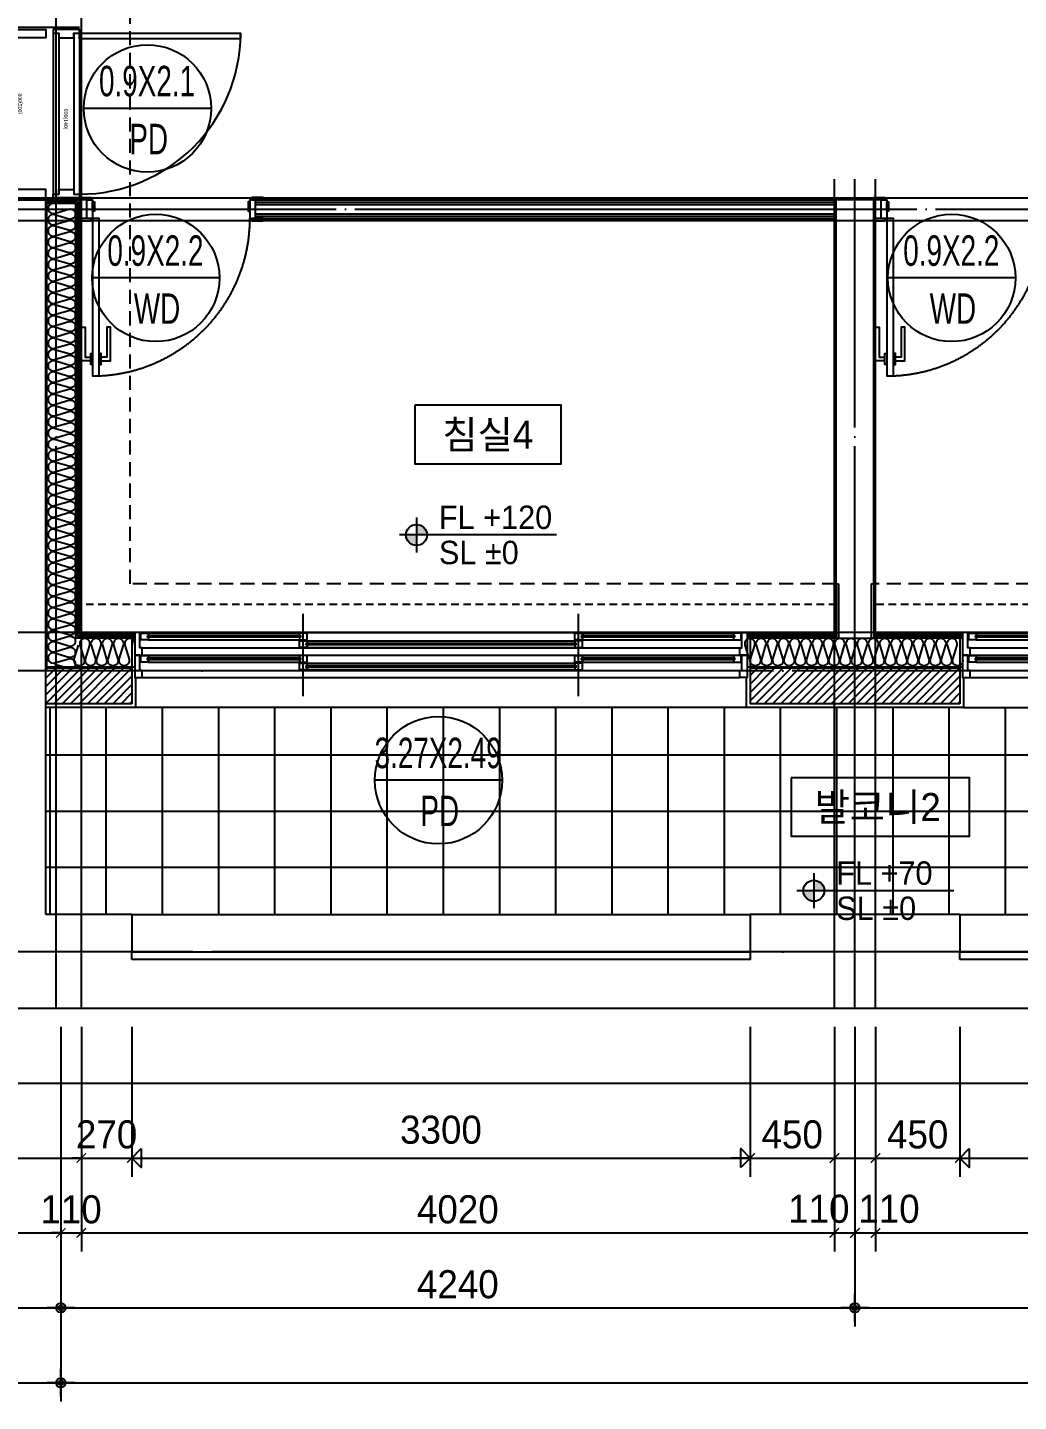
# Model space of a CAD drawing. Header units: millimetres. Extents: x -24416 to 92204, y -190080 to 23760.
# Drawn here: x 8953 to 14244, y -124506 to -117171 of the extents above; entities that cross this region are included whole.
import ezdxf
from ezdxf.enums import TextEntityAlignment as Align

# ---------------------------------------------------------------- set-up
doc = ezdxf.new("R2010")
doc.units = ezdxf.units.MM
doc.header["$LTSCALE"] = 50
for name, pattern in [('AUDIT_D_220706163347-0', [0]), ('CEN', [62, 60, -1, 0, -1]), ('H', [1.3, 0.8, -0.5]), ('HID', [2.3, 1.5, -0.8]), ('평면도(기준)$0$CENTER2', [16.25, 15, -0.5, 0.25, -0.5])]:
    doc.linetypes.add(name, pattern=pattern)
doc.layers.get('defpoints').update_dxf_attribs({"color": 139})
for name, color, linetype in [('A-레벨', 7, 'AUDIT_D_220706163347-0'), ('A-창호부호', 4, 'Continuous'), ('A_HAT', 8, 'Continuous'), ('AA-XXXX-DIMS', 7, 'Continuous'), ('ARDM', 7, 'Continuous'), ('CEN_CON', 1, 'CEN'), ('CEN_WALL', 12, 'CEN'), ('CONC', 2, 'Continuous'), ('dan1', 7, 'HID'), ('DIM', 7, 'AUDIT_D_220706163347-0'), ('DOOR', 4, 'Continuous'), ('ELE3_CON', 7, 'Continuous'), ('ELE4', 4, 'Continuous'), ('FIN', 6, 'Continuous'), ('INS', 8, 'Continuous'), ('SINA-F-FRAME', 4, 'Continuous'), ('WAL', 3, 'Continuous'), ('WAL_DRY', 7, 'Continuous'), ('WIN', 4, 'Continuous'), ('X - 단위세대$0$ETC', 6, 'Continuous'), ('바닥타일', 8, 'Continuous'), ('실명', 3, 'AUDIT_D_220706163347-0'), ('실명박스', 7, 'AUDIT_D_220706163347-0'), ('커튼박스', 6, 'Continuous'), ('평면도(기준)$0$1.EC-F-DOOR', 4, 'Continuous'), ('평면도(기준)$0$1.EC-F-DOOR-F', 4, 'Continuous')]:
    doc.layers.add(name, color=color, linetype=linetype)
for name, color, linetype, plot in [('Defpoint', 135, 'Continuous', False), ('MC', 135, 'Continuous', False), ('X - 단위세대$0$0_임시', 134, 'Continuous', False)]:
    doc.layers.add(name, color=color, linetype=linetype, plot=plot)
doc.styles.add('HAUD01', font='Dotum.ttf')
doc.styles.add('HAUD02', font='Dotum.ttf', dxfattribs={"width": 0.8})
doc.styles.add('맑은고딕', font='malgun.ttf', dxfattribs={"width": 0.9})
doc.dimstyles.new('DIM-50', dxfattribs={"dimscale": 50, "dimtxt": 3, "dimasz": 1, "dimexe": 2, "dimexo": 2, "dimgap": 1, "dimtad": 1, "dimdec": 0, "dimzin": 0, "dimdsep": 46, "dimtxsty": '맑은고딕', "dimblk1": 'DIMDOT', "dimblk2": 'DIMDOT', "dimsah": 1, "dimcen": 0.09, "dimdle": 2, "dimclrd": 7, "dimclre": 7, "dimclrt": 3, "dimadec": 0, "dimazin": 0, "dimtfac": 1, "dimtdec": 0, "dimtix": 1, "dimtmove": 2, "dimatfit": 3, "dimldrblk": 'DIMDOT', "dimfxl": 1, "dimtolj": 1, "dimtzin": 0, "dimarcsym": 0})
doc.dimstyles.new('MCDIM-50', dxfattribs={"dimscale": 50, "dimtxt": 3, "dimasz": 1, "dimexe": 2, "dimexo": 2, "dimgap": 1, "dimtad": 1, "dimdec": 0, "dimzin": 0, "dimdsep": 46, "dimtxsty": '맑은고딕', "dimblk1": 'ARCHTICK', "dimblk2": 'ARCHTICK', "dimsah": 1, "dimcen": 0.09, "dimdle": 2, "dimclrd": 7, "dimclre": 7, "dimclrt": 3, "dimadec": 0, "dimazin": 0, "dimtfac": 1, "dimtdec": 0, "dimtix": 1, "dimtmove": 2, "dimatfit": 3, "dimldrblk": 'ARCHTICK', "dimfxl": 1, "dimtolj": 1, "dimtzin": 0, "dimarcsym": 0})
doc.dimstyles.new('외부100-win', dxfattribs={"dimscale": 50, "dimtxt": 3, "dimasz": 1, "dimexe": 2, "dimexo": 2.5, "dimgap": 1.5, "dimtad": 1, "dimdec": 0, "dimzin": 0, "dimdsep": 46, "dimtxsty": '맑은고딕', "dimblk": 'DO2-2', "dimblk1": 'DO2-2', "dimblk2": 'DIMDOT', "dimcen": 0.09, "dimdle": 2, "dimclrd": 7, "dimclre": 7, "dimclrt": 3, "dimadec": 0, "dimazin": 0, "dimtfac": 1, "dimtdec": 0, "dimtix": 1, "dimtmove": 2, "dimatfit": 3, "dimldrblk": 'DO2-2', "dimfxl": 1, "dimtolj": 1, "dimtzin": 0, "dimarcsym": 0})

# ---------------------------------------------------------------- blocks, each defined once
blk = doc.blocks.new('A$C4D377245')
at = {"layer": 'A-창호부호'}
blk.add_line((675.4, 345), (14.6, 345), dxfattribs=at)
blk.add_circle((345, 345), 330.4, dxfattribs=at)
blk = doc.blocks.new('WD-900(200)')
at = {"layer": 'DOOR'}
for p, q in [((20, 200), (880, 200)), ((20, 170), (880, 170))]:
    blk.add_line(p, q, dxfattribs=at)
blk.add_lwpolyline([(20, 200), (20, 1060), (50, 1060), (50, 200), (20, 200)], dxfattribs=at)
for points in [[(45, 170), (20, 170), (20, 200), (0, 200), (0, 0), (45, 0)], [(855, 170), (880, 170), (880, 200), (900, 200), (900, 0), (855, 0)]]:
    blk.add_lwpolyline(points, close=True, dxfattribs=at)
blk.add_arc((20, 200), 860, 0, 90, dxfattribs=at)
at = {"layer": 'X - 단위세대$0$0_임시'}
for p, q in [((-10, 0), (-10, 200)), ((910, 0), (910, 200))]:
    blk.add_line(p, q, dxfattribs=at)
at = {"layer": 'X - 단위세대$0$0_임시', "style": 'HAUD02'}
blk.add_text('900(200)', height=20, dxfattribs=at).set_placement((397.3, 135), align=Align.MIDDLE)
blk = doc.blocks.new('WIN_이중창_1800')
at = {"layer": 'Defpoint'}
for p, q in [((-15, 240), (-15, 0)), ((1785, 240), (1785, 0))]:
    blk.add_line(p, q, dxfattribs=at)
at = {"layer": 'WIN'}
blk.add_line((885, -100), (885, 340), dxfattribs=at)
at = {"layer": 'WIN', "color": 8}
for p, q in [((1742, 240), (28, 240)), ((1697, 237), (905, 237)), ((1730, 158), (40, 158)), ((865, 196), (73, 196)), ((865, 161), (73, 161)), ((1697, 202), (905, 202)), ((1730, 120), (40, 120)), ((865, 76), (73, 76)), ((1697, 117), (905, 117)), ((1697, 82), (905, 82)), ((1730, 38), (40, 38)), ((1730, 0), (40, 0)), ((865, 41), (73, 41))]:
    blk.add_line(p, q, dxfattribs=at)
at = {"layer": 'WIN'}
for points in [[(40, 158), (28, 158), (28, 240), (0, 240), (0, 120), (40, 120), (40, 158)], [(905, 216.5), (905, 202), (865, 202), (865, 237), (905, 237), (905, 222.5)], [(1704, 222.5), (1704, 216.5), (898, 216.5), (898, 222.5), (1704, 222.5)], [(1697, 216.5), (1697, 202), (1737, 202), (1737, 237), (1697, 237), (1697, 222.5)], [(1730, 158), (1742, 158), (1742, 240), (1770, 240), (1770, 120), (1730, 120), (1730, 158)], [(73, 175.5), (73, 161), (33, 161), (33, 196), (73, 196), (73, 181.5)], [(872, 181.5), (872, 175.5), (66, 175.5), (66, 181.5), (872, 181.5)], [(865, 175.5), (865, 161), (905, 161), (905, 196), (865, 196), (865, 181.5)], [(40, 38), (28, 38), (28, 120), (0, 120), (0, 0), (40, 0), (40, 38)], [(73, 55.5), (73, 41), (33, 41), (33, 76), (73, 76), (73, 61.5)], [(905, 96.5), (905, 82), (865, 82), (865, 117), (905, 117), (905, 102.5)], [(865, 55.5), (865, 41), (905, 41), (905, 76), (865, 76), (865, 61.5)], [(1704, 102.5), (1704, 96.5), (898, 96.5), (898, 102.5), (1704, 102.5)], [(1697, 96.5), (1697, 82), (1737, 82), (1737, 117), (1697, 117), (1697, 102.5)], [(1730, 38), (1742, 38), (1742, 120), (1770, 120), (1770, 0), (1730, 0), (1730, 38)], [(872, 61.5), (872, 55.5), (66, 55.5), (66, 61.5), (872, 61.5)]]:
    blk.add_lwpolyline(points, dxfattribs=at)
blk = doc.blocks.new('WIN_이중창_3300-2')
at = {"layer": 'Defpoint'}
for p, q in [((-15, 240), (-15, 0)), ((3285, 240), (3285, 0))]:
    blk.add_line(p, q, dxfattribs=at)
at = {"layer": 'WIN'}
for p, q in [((900, -100), (900, 340)), ((2370, -100), (2370, 340))]:
    blk.add_line(p, q, dxfattribs=at)
at = {"layer": 'WIN', "color": 8}
for p, q in [((3242, 240), (28, 240)), ((880, 237), (73, 237)), ((3197, 237), (2390, 237)), ((3230, 158), (40, 158)), ((880, 202), (73, 202)), ((2350, 196), (920, 196)), ((2350, 161), (920, 161)), ((3197, 202), (2390, 202)), ((3230, 120), (40, 120)), ((880, 117), (73, 117)), ((880, 82), (73, 82)), ((2350, 76), (920, 76)), ((3197, 117), (2390, 117)), ((3197, 82), (2390, 82)), ((3230, 38), (40, 38)), ((3230, 0), (40, 0)), ((2350, 41), (920, 41))]:
    blk.add_line(p, q, dxfattribs=at)
at = {"layer": 'WIN'}
for points in [[(40, 158), (28, 158), (28, 240), (0, 240), (0, 120), (40, 120), (40, 158)], [(73, 216.5), (73, 202), (33, 202), (33, 237), (73, 237), (73, 222.5)], [(887, 222.5), (887, 216.5), (66, 216.5), (66, 222.5), (887, 222.5)], [(880, 216.5), (880, 202), (920, 202), (920, 237), (880, 237), (880, 222.5)], [(2390, 216.5), (2390, 202), (2350, 202), (2350, 237), (2390, 237), (2390, 222.5)], [(3204, 222.5), (3204, 216.5), (2383, 216.5), (2383, 222.5), (3204, 222.5)], [(3197, 216.5), (3197, 202), (3237, 202), (3237, 237), (3197, 237), (3197, 222.5)], [(3230, 158), (3242, 158), (3242, 240), (3270, 240), (3270, 120), (3230, 120), (3230, 158)], [(920, 175.5), (920, 161), (880, 161), (880, 196), (920, 196), (920, 181.5)], [(2357, 181.5), (2357, 175.5), (913, 175.5), (913, 181.5), (2357, 181.5)], [(2350, 175.5), (2350, 161), (2390, 161), (2390, 196), (2350, 196), (2350, 181.5)], [(40, 38), (28, 38), (28, 120), (0, 120), (0, 0), (40, 0), (40, 38)], [(73, 96.5), (73, 82), (33, 82), (33, 117), (73, 117), (73, 102.5)], [(887, 102.5), (887, 96.5), (66, 96.5), (66, 102.5), (887, 102.5)], [(880, 96.5), (880, 82), (920, 82), (920, 117), (880, 117), (880, 102.5)], [(920, 55.5), (920, 41), (880, 41), (880, 76), (920, 76), (920, 61.5)], [(2390, 96.5), (2390, 82), (2350, 82), (2350, 117), (2390, 117), (2390, 102.5)], [(2350, 55.5), (2350, 41), (2390, 41), (2390, 76), (2350, 76), (2350, 61.5)], [(3204, 102.5), (3204, 96.5), (2383, 96.5), (2383, 102.5), (3204, 102.5)], [(3197, 96.5), (3197, 82), (3237, 82), (3237, 117), (3197, 117), (3197, 102.5)], [(3230, 38), (3242, 38), (3242, 120), (3270, 120), (3270, 0), (3230, 0), (3230, 38)], [(2357, 61.5), (2357, 55.5), (913, 55.5), (913, 61.5), (2357, 61.5)]]:
    blk.add_lwpolyline(points, dxfattribs=at)
blk = doc.blocks.new('insul1')
blk.add_lwpolyline([(0, 0.25, 1.344031), (0.35, 0.25), (0.2, 0.75, -1.344031), (0.55, 0.75), (0.4, 0.25)], format="xyb")
blk = doc.blocks.new('A$C3C3C21E6')
at = {"layer": '평면도(기준)$0$1.EC-F-DOOR'}
blk.add_lwpolyline([(70, -210), (70, -1049.6), (106, -1049.6), (106, -210), (70, -210)], dxfattribs=at)
at = {"layer": '평면도(기준)$0$1.EC-F-DOOR', "color": 8}
for points in [[(60, -969.6), (10, -969.6), (10, -789.6), (30, -789.6), (30, -949.6), (60, -949.6)], [(116.1, -969.6), (166.1, -969.6), (166.1, -789.6), (146.1, -789.6), (146.1, -949.6), (116.1, -949.6)]]:
    blk.add_lwpolyline(points, dxfattribs=at)
for points in [[(70, -929.6), (70, -989.6), (60, -989.6), (60, -929.6)], [(106, -929.6), (106, -989.6), (116, -989.6), (116, -929.6)]]:
    blk.add_lwpolyline(points, close=True, dxfattribs=at)
at = {"layer": '평면도(기준)$0$1.EC-F-DOOR', "color": 1, "linetype": '평면도(기준)$0$CENTER2', "ltscale": 6}
blk.add_arc((69.4, -209.7), 840.6, 272.49818, 359.98243, dxfattribs=at)
at = {"layer": '평면도(기준)$0$1.EC-F-DOOR-F'}
for points in [[(60, -110), (40, -110), (0, -110), (0, -98), (60, -98)], [(40, -110), (70, -110), (70, -210), (40, -210)], [(70, -120), (80, -120), (80, -170), (70, -170)], [(910, -120), (900, -120), (900, -170), (910, -170)], [(940, -110), (910, -110), (910, -210), (940, -210)], [(920, -110), (940, -110), (980, -110), (980, -98), (920, -98)], [(0, -222), (60, -222), (60, -210), (0, -210)], [(920, -222), (980, -222), (980, -210), (920, -210)]]:
    blk.add_lwpolyline(points, close=True, dxfattribs=at)
blk = doc.blocks.new('PD-900(140)')
at = {"layer": 'DOOR'}
for p, q in [((20, 140), (880, 140)), ((20, 110), (880, 110)), ((20, 30), (880, 30)), ((20, 0), (880, 0))]:
    blk.add_line(p, q, dxfattribs=at)
blk.add_lwpolyline([(20, 140), (20, 1000), (50, 1000), (50, 140), (20, 140)], dxfattribs=at)
for points in [[(45, 110), (20, 110), (20, 140), (0, 140), (0, 0), (20, 0), (20, 30), (45, 30)], [(855, 110), (880, 110), (880, 140), (900, 140), (900, 0), (880, 0), (880, 30), (855, 30)]]:
    blk.add_lwpolyline(points, close=True, dxfattribs=at)
blk.add_arc((20, 140), 860, 0, 90, dxfattribs=at)
at = {"layer": 'X - 단위세대$0$0_임시'}
for p, q in [((-10, 0), (-10, 140)), ((910, 0), (910, 140))]:
    blk.add_line(p, q, dxfattribs=at)
at = {"layer": 'X - 단위세대$0$0_임시', "style": 'HAUD02'}
blk.add_text('900(140)', height=20, dxfattribs=at).set_placement((479.3, 65.4), align=Align.MIDDLE)
blk = doc.blocks.new('U-121A(기본)', base_point=(-97042.6, -98978.4))
at = {"layer": 'A_HAT'}
h = blk.add_hatch(dxfattribs=at)
h.set_pattern_fill('ANSI31', color=256, scale=10, style=0)
h.set_pattern_definition([(45, (-336446.308, -137553.743), (-22.4506403, 22.4506403), [])])
h.paths.add_polyline_path([(-121157.6, -97463.4), (-121157.6, -97653.4), (-120697.6, -97653.4), (-120697.6, -97463.4)])
h = blk.add_hatch(dxfattribs=at)
h.set_pattern_fill('ANSI31', color=256, scale=10, style=0)
h.set_pattern_definition([(45, (-332026.308, -137553.743), (-22.4506403, 22.4506403), [])])
h.paths.add_polyline_path([(-116837.6, -97463.4), (-116277.6, -97463.4), (-116277.6, -97653.4), (-116837.6, -97653.4)])
h.paths.add_polyline_path([(-117397.6, -97463.4), (-116837.6, -97463.4), (-116837.6, -97653.4), (-117397.6, -97653.4)])
at = {"layer": '바닥타일'}
h = blk.add_hatch(dxfattribs=at)
h.set_pattern_fill('_USER', color=256, scale=300, double=1, pattern_type=0)
h.set_pattern_definition([(0, (-332026.3, -137553.74), (0, 300), []), (90, (-332026.3, -137553.74), (-300, 2e-14), [])])
h.paths.add_polyline_path([(-121157.6, -98778.4), (-121157.6, -97673.4), (-111197.6, -97673.4), (-111197.6, -98778.4)])
at = {"layer": 'CEN_CON'}
for p, q in [((-121102.6, -99278.4), (-121102.6, -88643.4)), ((-116837.6, -99278.4), (-116837.6, -94853.4)), ((-111072.6, -98978.4), (-121257.6, -98978.4))]:
    blk.add_line(p, q, dxfattribs=at)
at = {"layer": 'CEN_WALL'}
for p, q in [((-125707.6, -95013.4), (-111072.6, -95013.4)), ((-111072.6, -97478.4), (-125707.6, -97478.4))]:
    blk.add_line(p, q, dxfattribs=at)
at = {"layer": 'CONC'}
for p, q in [((-121357.6, -94963.4), (-121157.6, -94963.4)), ((-121157.6, -98778.4), (-121157.6, -94963.4)), ((-116937.6, -97013.4), (-116937.6, -94963.4)), ((-116737.6, -94963.4), (-116937.6, -94963.4)), ((-116737.6, -97013.4), (-116737.6, -94963.4)), ((-116937.6, -97013.4), (-116924.6, -97013.4)), ((-116924.6, -97013.4), (-116924.6, -97303.4)), ((-116750.6, -97013.4), (-116750.6, -97303.4)), ((-116750.6, -97013.4), (-116737.6, -97013.4)), ((-116924.6, -97303.4), (-116750.6, -97303.4)), ((-120697.6, -98778.4), (-121157.6, -98778.4)), ((-120697.6, -98778.4), (-120697.6, -98978.4)), ((-116277.6, -98778.4), (-117397.6, -98778.4)), ((-117397.6, -98778.4), (-117397.6, -98978.4)), ((-116277.6, -98778.4), (-116277.6, -98978.4)), ((-120697.6, -98978.4), (-121357.6, -98978.4)), ((-116277.6, -98978.4), (-117397.6, -98978.4))]:
    blk.add_line(p, q, dxfattribs=at)
at = {"layer": 'dan1'}
for points in [[(-116937.6, -97013.4), (-120707.6, -97013.4), (-120707.6, -91158.4), (-117447.6, -91158.4), (-117447.6, -92753.4), (-117137.6, -92753.4)], [(-111647.6, -94693.4), (-111647.6, -97013.4), (-116737.6, -97013.4)]]:
    blk.add_lwpolyline(points, dxfattribs=at)
at = {"layer": 'ELE3_CON'}
for p, q in [((-120697.6, -98778.4), (-117397.6, -98778.4)), ((-116277.6, -98778.4), (-114477.6, -98778.4))]:
    blk.add_line(p, q, dxfattribs=at)
at = {"layer": 'ELE4'}
for p, q in [((-117417.6, -97673.4), (-120677.6, -97673.4)), ((-116257.6, -97673.4), (-114497.6, -97673.4))]:
    blk.add_line(p, q, dxfattribs=at)
at = {"layer": 'FIN'}
for p, q in [((-120677.6, -97513.4), (-120677.6, -97673.4)), ((-117417.6, -97513.4), (-117417.6, -97673.4)), ((-116257.6, -97513.4), (-116257.6, -97673.4)), ((-120677.6, -97673.4), (-121157.6, -97673.4)), ((-116257.6, -97673.4), (-117417.6, -97673.4))]:
    blk.add_line(p, q, dxfattribs=at)
at = {"layer": 'INS'}
for p, q in [((-121152.6, -97458.4), (-121152.6, -94983.4)), ((-120997.6, -94983.4), (-121152.6, -94983.4)), ((-120997.6, -97303.4), (-120997.6, -94983.4)), ((-116937.6, -97013.4), (-116937.6, -97303.4)), ((-116737.6, -97013.4), (-116737.6, -97303.4)), ((-120682.6, -97303.4), (-120997.6, -97303.4)), ((-116937.6, -97303.4), (-117412.6, -97303.4)), ((-116937.6, -97303.4), (-116924.6, -97303.4)), ((-116737.6, -97303.4), (-116750.6, -97303.4)), ((-116262.6, -97303.4), (-116737.6, -97303.4)), ((-120682.6, -97458.4), (-121152.6, -97458.4)), ((-116262.6, -97458.4), (-117412.6, -97458.4))]:
    blk.add_line(p, q, dxfattribs=at)
at = {"layer": 'MC'}
for p, q in [((-120967.6, -99278.4), (-120967.6, -88643.4)), ((-116947.6, -99278.4), (-116947.6, -94853.4)), ((-116727.6, -99278.4), (-116727.6, -94853.4)), ((-125707.6, -94953.4), (-111072.6, -94953.4)), ((-125707.6, -95073.4), (-111072.6, -95073.4)), ((-111072.6, -97273.4), (-125707.6, -97273.4))]:
    blk.add_line(p, q, dxfattribs=at)
at = {"layer": 'WAL'}
for p, q in [((-120697.6, -97463.4), (-121157.6, -97463.4)), ((-120697.6, -97463.4), (-120697.6, -97653.4)), ((-116277.6, -97463.4), (-117397.6, -97463.4)), ((-117397.6, -97463.4), (-117397.6, -97653.4)), ((-116277.6, -97463.4), (-116277.6, -97653.4)), ((-120697.6, -97653.4), (-121157.6, -97653.4)), ((-116277.6, -97653.4), (-117397.6, -97653.4))]:
    blk.add_line(p, q, dxfattribs=at)
at = {"layer": 'WAL_DRY'}
for p, q in [((-120977.6, -94043.4), (-121157.6, -94043.4)), ((-120977.6, -94963.4), (-121157.6, -94963.4)), ((-120987.6, -94973.4), (-121157.6, -94973.4)), ((-120987.6, -97293.4), (-120987.6, -94973.4)), ((-120977.6, -97283.4), (-120977.6, -94963.4)), ((-120037.6, -94963.4), (-116937.6, -94963.4)), ((-120037.6, -94975.9), (-116937.6, -94975.9)), ((-120037.6, -94988.4), (-116937.6, -94988.4)), ((-120037.6, -95038.4), (-116937.6, -95038.4)), ((-120037.6, -95050.9), (-116937.6, -95050.9)), ((-120037.6, -95063.4), (-116937.6, -95063.4)), ((-120682.6, -97293.4), (-120987.6, -97293.4)), ((-120682.6, -97283.4), (-120977.6, -97283.4)), ((-116937.6, -97283.4), (-117412.6, -97283.4)), ((-116937.6, -97293.4), (-117412.6, -97293.4)), ((-116262.6, -97283.4), (-116737.6, -97283.4)), ((-116262.6, -97293.4), (-116737.6, -97293.4))]:
    blk.add_line(p, q, dxfattribs=at)
at = {"layer": 'X - 단위세대$0$ETC'}
for points in [[(-120697.6, -99018.4), (-120697.6, -98978.4), (-117397.6, -98978.4), (-117397.6, -99018.4), (-120697.6, -99018.4)], [(-116277.6, -99018.4), (-116277.6, -98978.4), (-114477.6, -98978.4), (-114477.6, -99018.4), (-116277.6, -99018.4)]]:
    blk.add_lwpolyline(points, dxfattribs=at)
at = {"layer": '커튼박스', "linetype": 'H'}
for p, q in [((-116937.6, -97123.4), (-120977.6, -97123.4)), ((-114017.6, -97123.4), (-116737.6, -97123.4))]:
    blk.add_line(p, q, dxfattribs=at)
at = {"layer": 'DOOR', "xscale": -1.000000000000001, "rotation": 90}
blk.add_blockref('WD-900(200)', (-121157.6, -94053.4), dxfattribs=at)
at = {"layer": 'DOOR', "rotation": 270}
blk.add_blockref('PD-900(140)', (-121117.6, -94053.4), dxfattribs=at)
at = {"layer": 'INS', "xscale": 150, "yscale": 150, "zscale": 150, "row_count": 1, "row_spacing": 0, "column_spacing": 60}
for p, rotation, column_count in [((-121147.6, -94983.4), 270, 41), ((-120682.6, -97303.4), 180, 5)]:
    blk.add_blockref('insul1', p, dxfattribs=dict(at, rotation=rotation, column_count=column_count))
at = {"layer": 'INS', "xscale": -150, "yscale": 150, "zscale": 150, "row_count": 1, "column_count": 19, "row_spacing": 0, "column_spacing": -60}
blk.add_blockref('insul1', (-116262.6, -97453.4), dxfattribs=at)
at = {"layer": 'SINA-F-FRAME'}
for p in [(-120977.6, -94853.4), (-116737.6, -94853.4)]:
    blk.add_blockref('A$C3C3C21E6', p, dxfattribs=at)
at = {"layer": 'WIN', "xscale": -1}
for name, p in [('WIN_이중창_3300-2', (-117412.6, -97513.4)), ('WIN_이중창_1800', (-114492.6, -97513.4))]:
    blk.add_blockref(name, p, dxfattribs=at)
blk = doc.blocks.new('A$Cb33ca4a3')
at = {"layer": 'A-레벨'}
h = blk.add_hatch(color=256, dxfattribs=at)
h.paths.add_polyline_path([(11029.7, -143696.4), (11029.7, -143640.1), (10973.4, -143640.1, 0.414214)])
h.paths.add_polyline_path([(11029.7, -143583.9), (11029.7, -143640.1), (11085.9, -143640.1, 0.414214)])
h = blk.add_hatch(color=256, dxfattribs=at)
h.paths.add_polyline_path([(13150.9, -145595.6), (13150.9, -145539.3), (13094.7, -145539.3, 0.414214)])
h.paths.add_polyline_path([(13150.9, -145483.1), (13150.9, -145539.3), (13207.2, -145539.3, 0.414214)])
for p, q in [((11029.7, -143546.4), (11029.7, -143733.9)), ((11776.8, -143640.1), (10939.7, -143640.1)), ((13150.9, -145445.6), (13150.9, -145633.1)), ((13898, -145539.3), (13060.9, -145539.3))]:
    blk.add_line(p, q, dxfattribs=at)
for centre in [(11029.7, -143640.1), (13150.9, -145539.3)]:
    blk.add_circle(centre, 56.2, dxfattribs=at)
at = {"layer": 'A-레벨', "color": 4, "style": 'HAUD01'}
for s, p in [('FL +120', (11149.7, -143608.2)), ('SL %%P0', (11149.7, -143795.9)), ('FL +70', (13271, -145507.4)), ('SL %%P0', (13271, -145695.1))]:
    blk.add_text(s, height=125, dxfattribs=at).set_placement(p)
blk = doc.blocks.new('DIMDOT')
at = {"layer": 'AA-XXXX-DIMS'}
for p, q in [((0, -1.5), (0, 1.5)), ((-1.5, 0), (1.5, 0))]:
    blk.add_line(p, q, dxfattribs=at)
for radius in [0.5, 0.25]:
    blk.add_circle((0, 0), radius, dxfattribs=at)
blk = doc.blocks.new('*D700')
at = {"layer": 'defpoints', "color": 0, "transparency": 16777216}
for p in [(5105.6, -146165.9), (9130.6, -146165.9), (9130.6, -148165.9)]:
    blk.add_point(p, dxfattribs=at)
at = {"layer": 'DIM', "color": 7, "lineweight": -2, "transparency": 16777216}
for p, q in [((5105.6, -146265.9), (5105.6, -148265.9)), ((9130.6, -146265.9), (9130.6, -148265.9)), ((5155.6, -148165.9), (9080.6, -148165.9))]:
    blk.add_line(p, q, dxfattribs=at)
at = {"layer": 'DIM', "color": 7, "lineweight": -2, "transparency": 16777216, "xscale": 50, "yscale": 50, "zscale": 50, "rotation": 180}
blk.add_blockref('DIMDOT', (5105.6, -148165.9), dxfattribs=at)
at = {"layer": 'DIM', "color": 7, "lineweight": -2, "transparency": 16777216, "xscale": 50, "yscale": 50, "zscale": 50}
blk.add_blockref('DIMDOT', (9130.6, -148165.9), dxfattribs=at)
at = {"layer": 'DIM', "color": 3, "transparency": 16777216, "insert": (7118.1, -148040.8), "char_height": 150, "attachment_point": 5, "style": 'HAUD01'}
blk.add_mtext('\\A1;4025', dxfattribs=at)
blk = doc.blocks.new('*D701')
at = {"layer": 'defpoints', "color": 0, "transparency": 16777216}
for p in [(9130.6, -146165.9), (13370.6, -146165.9), (13370.6, -147765.9)]:
    blk.add_point(p, dxfattribs=at)
at = {"layer": 'DIM', "color": 7, "lineweight": -2, "transparency": 16777216}
for p, q in [((9130.6, -146265.9), (9130.6, -147865.9)), ((13370.6, -146265.9), (13370.6, -147865.9)), ((9180.6, -147765.9), (13320.6, -147765.9))]:
    blk.add_line(p, q, dxfattribs=at)
at = {"layer": 'DIM', "color": 7, "lineweight": -2, "transparency": 16777216, "xscale": 50, "yscale": 50, "zscale": 50, "rotation": 180}
blk.add_blockref('DIMDOT', (9130.6, -147765.9), dxfattribs=at)
at = {"layer": 'DIM', "color": 7, "lineweight": -2, "transparency": 16777216, "xscale": 50, "yscale": 50, "zscale": 50}
blk.add_blockref('DIMDOT', (13370.6, -147765.9), dxfattribs=at)
at = {"layer": 'DIM', "color": 3, "transparency": 16777216, "insert": (11250.6, -147640.8), "char_height": 150, "attachment_point": 5, "style": 'HAUD01'}
blk.add_mtext('\\A1;4240', dxfattribs=at)
blk = doc.blocks.new('*D702')
at = {"layer": 'defpoints', "color": 0, "transparency": 16777216}
for p in [(13370.6, -146165.9), (16240.6, -146165.9), (16240.6, -147765.9)]:
    blk.add_point(p, dxfattribs=at)
at = {"layer": 'DIM', "color": 7, "lineweight": -2, "transparency": 16777216}
for p, q in [((13370.6, -146265.9), (13370.6, -147865.9)), ((16240.6, -146265.9), (16240.6, -147865.9)), ((13420.6, -147765.9), (16190.6, -147765.9))]:
    blk.add_line(p, q, dxfattribs=at)
at = {"layer": 'DIM', "color": 7, "lineweight": -2, "transparency": 16777216, "xscale": 50, "yscale": 50, "zscale": 50, "rotation": 180}
blk.add_blockref('DIMDOT', (13370.6, -147765.9), dxfattribs=at)
at = {"layer": 'DIM', "color": 7, "lineweight": -2, "transparency": 16777216, "xscale": 50, "yscale": 50, "zscale": 50}
blk.add_blockref('DIMDOT', (16240.6, -147765.9), dxfattribs=at)
at = {"layer": 'DIM', "color": 3, "transparency": 16777216, "insert": (14805.6, -147640.8), "char_height": 150, "attachment_point": 5, "style": 'HAUD01'}
blk.add_mtext('\\A1;2870', dxfattribs=at)
blk = doc.blocks.new('*D708')
at = {"layer": 'defpoints', "color": 0, "transparency": 16777216}
for p in [(9130.6, -146165.9), (33165.6, -146165.9), (33165.6, -148165.9)]:
    blk.add_point(p, dxfattribs=at)
at = {"layer": 'DIM', "color": 7, "lineweight": -2, "transparency": 16777216}
for p, q in [((9130.6, -146265.9), (9130.6, -148265.9)), ((33165.6, -146265.9), (33165.6, -148265.9)), ((9180.6, -148165.9), (33115.6, -148165.9))]:
    blk.add_line(p, q, dxfattribs=at)
at = {"layer": 'DIM', "color": 7, "lineweight": -2, "transparency": 16777216, "xscale": 50, "yscale": 50, "zscale": 50, "rotation": 180}
blk.add_blockref('DIMDOT', (9130.6, -148165.9), dxfattribs=at)
at = {"layer": 'DIM', "color": 7, "lineweight": -2, "transparency": 16777216, "xscale": 50, "yscale": 50, "zscale": 50}
blk.add_blockref('DIMDOT', (33165.6, -148165.9), dxfattribs=at)
at = {"layer": 'DIM', "color": 3, "transparency": 16777216, "insert": (21148.1, -148040.8), "char_height": 150, "attachment_point": 5, "style": 'HAUD01'}
blk.add_mtext('\\A1;24035', dxfattribs=at)
blk = doc.blocks.new('_ArchTick')
at = {"color": 0, "linetype": 'ByBlock', "const_width": 0.15}
blk.add_lwpolyline([(-0.5, -0.5), (0.5, 0.5)], dxfattribs=at)
blk = doc.blocks.new('*D709')
at = {"layer": 'defpoints', "color": 0, "linetype": 'ByBlock', "transparency": 16777216}
for p in [(9130.6, -146165.9), (9240.6, -146165.9), (9240.6, -147365.9)]:
    blk.add_point(p, dxfattribs=at)
at = {"layer": 'DIM', "color": 7, "linetype": 'ByBlock', "lineweight": -2, "transparency": 16777216}
for p, q in [((9130.6, -146265.9), (9130.6, -147465.9)), ((9240.6, -146265.9), (9240.6, -147465.9)), ((9130.6, -147365.9), (9080.6, -147365.9)), ((9130.6, -147365.9), (9240.6, -147365.9)), ((9240.6, -147365.9), (9290.6, -147365.9))]:
    blk.add_line(p, q, dxfattribs=at)
at = {"layer": 'DIM', "color": 7, "linetype": 'ByBlock', "lineweight": -2, "transparency": 16777216, "xscale": 50, "yscale": 50, "zscale": 50}
blk.add_blockref('_ArchTick', (9130.6, -147365.9), dxfattribs=at)
at = {"layer": 'DIM', "color": 7, "linetype": 'ByBlock', "lineweight": -2, "transparency": 16777216, "xscale": 50, "yscale": 50, "zscale": 50, "rotation": 180}
blk.add_blockref('_ArchTick', (9240.6, -147365.9), dxfattribs=at)
at = {"layer": 'DIM', "color": 3, "linetype": 'ByBlock', "transparency": 16777216, "insert": (9185.6, -147240.8), "char_height": 150, "attachment_point": 5, "style": 'HAUD01'}
blk.add_mtext('\\A1;110', dxfattribs=at)
blk = doc.blocks.new('*D710')
at = {"layer": 'defpoints', "color": 0, "linetype": 'ByBlock', "transparency": 16777216}
for p in [(9240.6, -146165.9), (13260.6, -146165.9), (13260.6, -147365.9)]:
    blk.add_point(p, dxfattribs=at)
at = {"layer": 'DIM', "color": 7, "linetype": 'ByBlock', "lineweight": -2, "transparency": 16777216}
for p, q in [((9240.6, -146265.9), (9240.6, -147465.9)), ((13260.6, -146265.9), (13260.6, -147465.9)), ((9140.6, -147365.9), (13360.6, -147365.9))]:
    blk.add_line(p, q, dxfattribs=at)
at = {"layer": 'DIM', "color": 7, "linetype": 'ByBlock', "lineweight": -2, "transparency": 16777216, "xscale": 50, "yscale": 50, "zscale": 50, "rotation": 180}
blk.add_blockref('_ArchTick', (9240.6, -147365.9), dxfattribs=at)
at = {"layer": 'DIM', "color": 7, "linetype": 'ByBlock', "lineweight": -2, "transparency": 16777216, "xscale": 50, "yscale": 50, "zscale": 50}
blk.add_blockref('_ArchTick', (13260.6, -147365.9), dxfattribs=at)
at = {"layer": 'DIM', "color": 3, "linetype": 'ByBlock', "transparency": 16777216, "insert": (11250.6, -147240.8), "char_height": 150, "attachment_point": 5, "style": 'HAUD01'}
blk.add_mtext('\\A1;4020', dxfattribs=at)
blk = doc.blocks.new('*D711')
at = {"layer": 'defpoints', "color": 0, "linetype": 'ByBlock', "transparency": 16777216}
for p in [(13260.6, -146165.9), (13370.6, -146165.9), (13370.6, -147365.9)]:
    blk.add_point(p, dxfattribs=at)
at = {"layer": 'DIM', "color": 7, "linetype": 'ByBlock', "lineweight": -2, "transparency": 16777216}
for p, q in [((13260.6, -146265.9), (13260.6, -147465.9)), ((13370.6, -146265.9), (13370.6, -147465.9)), ((13160.6, -147365.9), (13470.6, -147365.9))]:
    blk.add_line(p, q, dxfattribs=at)
at = {"layer": 'DIM', "color": 7, "linetype": 'ByBlock', "lineweight": -2, "transparency": 16777216, "xscale": 50, "yscale": 50, "zscale": 50, "rotation": 180}
blk.add_blockref('_ArchTick', (13260.6, -147365.9), dxfattribs=at)
at = {"layer": 'DIM', "color": 7, "linetype": 'ByBlock', "lineweight": -2, "transparency": 16777216, "xscale": 50, "yscale": 50, "zscale": 50}
blk.add_blockref('_ArchTick', (13370.6, -147365.9), dxfattribs=at)
at = {"layer": 'DIM', "color": 3, "linetype": 'ByBlock', "transparency": 16777216, "insert": (13177.7, -147238), "char_height": 150, "attachment_point": 5, "style": 'HAUD01'}
blk.add_mtext('\\A1;110', dxfattribs=at)
blk = doc.blocks.new('*D712')
at = {"layer": 'defpoints', "color": 0, "linetype": 'ByBlock', "transparency": 16777216}
for p in [(13370.6, -146165.9), (13480.6, -146165.9), (13480.6, -147365.9)]:
    blk.add_point(p, dxfattribs=at)
at = {"layer": 'DIM', "color": 7, "linetype": 'ByBlock', "lineweight": -2, "transparency": 16777216}
for p, q in [((13370.6, -146265.9), (13370.6, -147465.9)), ((13480.6, -146265.9), (13480.6, -147465.9)), ((13270.6, -147365.9), (13580.6, -147365.9))]:
    blk.add_line(p, q, dxfattribs=at)
at = {"layer": 'DIM', "color": 7, "linetype": 'ByBlock', "lineweight": -2, "transparency": 16777216, "xscale": 50, "yscale": 50, "zscale": 50, "rotation": 180}
blk.add_blockref('_ArchTick', (13370.6, -147365.9), dxfattribs=at)
at = {"layer": 'DIM', "color": 7, "linetype": 'ByBlock', "lineweight": -2, "transparency": 16777216, "xscale": 50, "yscale": 50, "zscale": 50}
blk.add_blockref('_ArchTick', (13480.6, -147365.9), dxfattribs=at)
at = {"layer": 'DIM', "color": 3, "linetype": 'ByBlock', "transparency": 16777216, "insert": (13552.4, -147238), "char_height": 150, "attachment_point": 5, "style": 'HAUD01'}
blk.add_mtext('\\A1;110', dxfattribs=at)
blk = doc.blocks.new('*D713')
at = {"layer": 'defpoints', "color": 0, "linetype": 'ByBlock', "transparency": 16777216}
for p in [(13480.6, -146165.9), (16180.6, -146165.9), (16180.6, -147365.9)]:
    blk.add_point(p, dxfattribs=at)
at = {"layer": 'DIM', "color": 7, "linetype": 'ByBlock', "lineweight": -2, "transparency": 16777216}
for p, q in [((13480.6, -146265.9), (13480.6, -147465.9)), ((16180.6, -146265.9), (16180.6, -147465.9)), ((13380.6, -147365.9), (16280.6, -147365.9))]:
    blk.add_line(p, q, dxfattribs=at)
at = {"layer": 'DIM', "color": 7, "linetype": 'ByBlock', "lineweight": -2, "transparency": 16777216, "xscale": 50, "yscale": 50, "zscale": 50, "rotation": 180}
blk.add_blockref('_ArchTick', (13480.6, -147365.9), dxfattribs=at)
at = {"layer": 'DIM', "color": 7, "linetype": 'ByBlock', "lineweight": -2, "transparency": 16777216, "xscale": 50, "yscale": 50, "zscale": 50}
blk.add_blockref('_ArchTick', (16180.6, -147365.9), dxfattribs=at)
at = {"layer": 'DIM', "color": 3, "linetype": 'ByBlock', "transparency": 16777216, "insert": (14830.6, -147240.8), "char_height": 150, "attachment_point": 5, "style": 'HAUD01'}
blk.add_mtext('\\A1;2700', dxfattribs=at)
blk = doc.blocks.new('*D727')
at = {"layer": 'defpoints', "color": 0, "linetype": 'ByBlock', "transparency": 16777216}
for p in [(9240.6, -146165.9), (9510.6, -146165.9), (9510.6, -146965.9)]:
    blk.add_point(p, dxfattribs=at)
at = {"layer": 'DIM', "color": 7, "linetype": 'ByBlock', "lineweight": -2, "transparency": 16777216}
for p, q in [((9240.6, -146265.9), (9240.6, -147065.9)), ((9510.6, -146265.9), (9510.6, -147065.9)), ((9240.6, -146965.9), (9190.6, -146965.9)), ((9240.6, -146965.9), (9510.6, -146965.9)), ((9510.6, -146965.9), (9560.6, -146965.9))]:
    blk.add_line(p, q, dxfattribs=at)
at = {"layer": 'DIM', "color": 7, "linetype": 'ByBlock', "lineweight": -2, "transparency": 16777216, "xscale": 50, "yscale": 50, "zscale": 50}
blk.add_blockref('_ArchTick', (9240.6, -146965.9), dxfattribs=at)
at = {"layer": 'DIM', "color": 7, "linetype": 'ByBlock', "lineweight": -2, "transparency": 16777216, "xscale": 50, "yscale": 50, "zscale": 50, "rotation": 180}
blk.add_blockref('_ArchTick', (9510.6, -146965.9), dxfattribs=at)
at = {"layer": 'DIM', "color": 3, "linetype": 'ByBlock', "transparency": 16777216, "insert": (9375.6, -146840.8), "char_height": 150, "attachment_point": 5, "style": 'HAUD01'}
blk.add_mtext('\\A1;270', dxfattribs=at)
blk = doc.blocks.new('DO2-2')
at = {"layer": 'ARDM'}
blk.add_line((0, 0), (-2, 0), dxfattribs=at)
blk.add_lwpolyline([(-1, -1), (-1, 1), (0, 0)], close=True, dxfattribs=at)
blk = doc.blocks.new('*D728')
at = {"layer": 'defpoints', "color": 0, "linetype": 'ByBlock', "transparency": 16777216}
for p in [(9510.6, -146165.9), (12810.6, -146165.9), (12810.6, -146965.9)]:
    blk.add_point(p, dxfattribs=at)
at = {"layer": 'DIM', "color": 7, "linetype": 'ByBlock', "lineweight": -2, "transparency": 16777216}
for p, q in [((9510.6, -146290.9), (9510.6, -147065.9)), ((12810.6, -146290.9), (12810.6, -147065.9)), ((9560.6, -146965.9), (12760.6, -146965.9))]:
    blk.add_line(p, q, dxfattribs=at)
at = {"layer": 'DIM', "color": 7, "linetype": 'ByBlock', "lineweight": -2, "transparency": 16777216, "xscale": 50, "yscale": 50, "zscale": 50, "rotation": 180}
blk.add_blockref('DO2-2', (9510.6, -146965.9), dxfattribs=at)
at = {"layer": 'DIM', "color": 7, "linetype": 'ByBlock', "lineweight": -2, "transparency": 16777216, "xscale": 50, "yscale": 50, "zscale": 50}
blk.add_blockref('DO2-2', (12810.6, -146965.9), dxfattribs=at)
at = {"layer": 'DIM', "color": 3, "linetype": 'ByBlock', "transparency": 16777216, "insert": (11160.6, -146815.8), "char_height": 150, "attachment_point": 5, "style": 'HAUD01'}
blk.add_mtext('\\A1;3300', dxfattribs=at)
blk = doc.blocks.new('*D729')
at = {"layer": 'defpoints', "color": 0, "linetype": 'ByBlock', "transparency": 16777216}
for p in [(12810.6, -146165.9), (13260.6, -146165.9), (13260.6, -146965.9)]:
    blk.add_point(p, dxfattribs=at)
at = {"layer": 'DIM', "color": 7, "linetype": 'ByBlock', "lineweight": -2, "transparency": 16777216}
for p, q in [((12810.6, -146265.9), (12810.6, -147065.9)), ((13260.6, -146265.9), (13260.6, -147065.9)), ((12710.6, -146965.9), (13360.6, -146965.9))]:
    blk.add_line(p, q, dxfattribs=at)
at = {"layer": 'DIM', "color": 7, "linetype": 'ByBlock', "lineweight": -2, "transparency": 16777216, "xscale": 50, "yscale": 50, "zscale": 50, "rotation": 180}
blk.add_blockref('_ArchTick', (12810.6, -146965.9), dxfattribs=at)
at = {"layer": 'DIM', "color": 7, "linetype": 'ByBlock', "lineweight": -2, "transparency": 16777216, "xscale": 50, "yscale": 50, "zscale": 50}
blk.add_blockref('_ArchTick', (13260.6, -146965.9), dxfattribs=at)
at = {"layer": 'DIM', "color": 3, "linetype": 'ByBlock', "transparency": 16777216, "insert": (13035.6, -146840.8), "char_height": 150, "attachment_point": 5, "style": 'HAUD01'}
blk.add_mtext('\\A1;450', dxfattribs=at)
blk = doc.blocks.new('*D730')
at = {"layer": 'defpoints', "color": 0, "linetype": 'ByBlock', "transparency": 16777216}
for p in [(13480.6, -146165.9), (13930.6, -146165.9), (13930.6, -146965.9)]:
    blk.add_point(p, dxfattribs=at)
at = {"layer": 'DIM', "color": 7, "linetype": 'ByBlock', "lineweight": -2, "transparency": 16777216}
for p, q in [((13480.6, -146265.9), (13480.6, -147065.9)), ((13930.6, -146265.9), (13930.6, -147065.9)), ((13380.6, -146965.9), (14030.6, -146965.9))]:
    blk.add_line(p, q, dxfattribs=at)
at = {"layer": 'DIM', "color": 7, "linetype": 'ByBlock', "lineweight": -2, "transparency": 16777216, "xscale": 50, "yscale": 50, "zscale": 50, "rotation": 180}
blk.add_blockref('_ArchTick', (13480.6, -146965.9), dxfattribs=at)
at = {"layer": 'DIM', "color": 7, "linetype": 'ByBlock', "lineweight": -2, "transparency": 16777216, "xscale": 50, "yscale": 50, "zscale": 50}
blk.add_blockref('_ArchTick', (13930.6, -146965.9), dxfattribs=at)
at = {"layer": 'DIM', "color": 3, "linetype": 'ByBlock', "transparency": 16777216, "insert": (13705.6, -146840.8), "char_height": 150, "attachment_point": 5, "style": 'HAUD01'}
blk.add_mtext('\\A1;450', dxfattribs=at)
blk = doc.blocks.new('*D731')
at = {"layer": 'defpoints', "color": 0, "linetype": 'ByBlock', "transparency": 16777216}
for p in [(13930.6, -146165.9), (15730.6, -146165.9), (15730.6, -146965.9)]:
    blk.add_point(p, dxfattribs=at)
at = {"layer": 'DIM', "color": 7, "linetype": 'ByBlock', "lineweight": -2, "transparency": 16777216}
for p, q in [((13930.6, -146290.9), (13930.6, -147065.9)), ((15730.6, -146290.9), (15730.6, -147065.9)), ((13980.6, -146965.9), (15680.6, -146965.9))]:
    blk.add_line(p, q, dxfattribs=at)
at = {"layer": 'DIM', "color": 7, "linetype": 'ByBlock', "lineweight": -2, "transparency": 16777216, "xscale": 50, "yscale": 50, "zscale": 50, "rotation": 180}
blk.add_blockref('DO2-2', (13930.6, -146965.9), dxfattribs=at)
at = {"layer": 'DIM', "color": 7, "linetype": 'ByBlock', "lineweight": -2, "transparency": 16777216, "xscale": 50, "yscale": 50, "zscale": 50}
blk.add_blockref('DO2-2', (15730.6, -146965.9), dxfattribs=at)
at = {"layer": 'DIM', "color": 3, "linetype": 'ByBlock', "transparency": 16777216, "insert": (14830.6, -146815.8), "char_height": 150, "attachment_point": 5, "style": 'HAUD01'}
blk.add_mtext('\\A1;1800', dxfattribs=at)
blk = doc.blocks.new('DIM-1108')
at = {"layer": 'DIM'}
for base, p1, p2, override, picture, middle in [((9130.6, -148165.9), (5105.6, -146165.9), (9130.6, -146165.9), {"dimtxsty": 'HAUD01'}, '*D700', (7118.1, -148040.8)), ((13370.6, -147765.9), (9130.6, -146165.9), (13370.6, -146165.9), {"dimscale": 50, "dimtxsty": 'HAUD01'}, '*D701', (11250.6, -147640.8)), ((33165.6, -148165.9), (9130.6, -146165.9), (33165.6, -146165.9), {"dimscale": 50, "dimtxsty": 'HAUD01'}, '*D708', (21148.1, -148040.8)), ((16240.6, -147765.9), (13370.6, -146165.9), (16240.6, -146165.9), {"dimscale": 50, "dimtxsty": 'HAUD01'}, '*D702', (14805.6, -147640.8))]:
    dim = blk.add_linear_dim(base=base, p1=p1, p2=p2, angle=180, dimstyle='DIM-50', override=override, dxfattribs=at)
    dim.commit()
    dim.dimension.update_dxf_attribs({"geometry": picture, "text_midpoint": middle})
at = {"layer": 'DIM', "linetype": 'ByBlock'}
for base, p1, p2, dimstyle, picture, middle in [((9240.6, -147365.9), (9130.6, -146165.9), (9240.6, -146165.9), 'MCDIM-50', '*D709', (9185.6, -147240.8)), ((13260.6, -147365.9), (9240.6, -146165.9), (13260.6, -146165.9), 'MCDIM-50', '*D710', (11250.6, -147240.8)), ((9510.6, -146965.9), (9240.6, -146165.9), (9510.6, -146165.9), 'MCDIM-50', '*D727', (9375.6, -146840.8)), ((12810.6, -146965.9), (9510.6, -146165.9), (12810.6, -146165.9), '외부100-win', '*D728', (11160.6, -146815.8)), ((13260.6, -146965.9), (12810.6, -146165.9), (13260.6, -146165.9), 'MCDIM-50', '*D729', (13035.6, -146840.8)), ((16180.6, -147365.9), (13480.6, -146165.9), (16180.6, -146165.9), 'MCDIM-50', '*D713', (14830.6, -147240.8)), ((13930.6, -146965.9), (13480.6, -146165.9), (13930.6, -146165.9), 'MCDIM-50', '*D730', (13705.6, -146840.8)), ((15730.6, -146965.9), (13930.6, -146165.9), (15730.6, -146165.9), '외부100-win', '*D731', (14830.6, -146815.8))]:
    dim = blk.add_linear_dim(base=base, p1=p1, p2=p2, angle=180, dimstyle=dimstyle, override={"dimtxsty": 'HAUD01'}, dxfattribs=at)
    dim.commit()
    dim.dimension.update_dxf_attribs({"geometry": picture, "text_midpoint": middle})
for base, p1, p2, picture, middle in [((13370.6, -147365.9), (13260.6, -146165.9), (13370.6, -146165.9), '*D711', (13177.7, -147238)), ((13480.6, -147365.9), (13370.6, -146165.9), (13480.6, -146165.9), '*D712', (13552.4, -147238))]:
    dim = blk.add_linear_dim(base=base, p1=p1, p2=p2, angle=180, dimstyle='MCDIM-50', override={"dimtxsty": 'HAUD01'}, dxfattribs=at)
    dim.commit()
    dim.dimension.update_dxf_attribs({"geometry": picture, "text_midpoint": middle, "dimtype": 128})

msp = doc.modelspace()

# ---------------------------------------------------------------- linework, layer by layer
at = {"layer": 'defpoints'}
for points in [[(36366.1, -107030.9), (2500.6, -107030.9), (2500.6, -124405.9), (36366.1, -124405.9)], [(35966.1, -107430.9), (2900.6, -107430.9), (2900.6, -124005.9), (35966.1, -124005.9)], [(35566.1, -107830.9), (3300.6, -107830.9), (3300.6, -123605.9), (35566.1, -123605.9)], [(35166.1, -108230.9), (3700.6, -108230.9), (3700.6, -123205.9), (35166.1, -123205.9)], [(34766.1, -108630.9), (4100.6, -108630.9), (4100.6, -122805.9), (34766.1, -122805.9)], [(34366.1, -109030.9), (4500.6, -109030.9), (4500.6, -122405.9), (34366.1, -122405.9)]]:
    msp.add_lwpolyline(points, close=True, dxfattribs=at)
at = {"layer": '실명박스'}
for points in [[(11021.1, -119187.2), (11021.1, -119499.7), (11802.7, -119499.7), (11802.7, -119187.2)], [(13030.5, -121175.7), (13030.5, -121488.2), (13983, -121488.2), (13983, -121175.7)]]:
    msp.add_lwpolyline(points, close=True, dxfattribs=at)

# ---------------------------------------------------------------- block references
for name, p in [('DIM-1108', (0, 23760)), ('U-121A(기본)', (33165.6, -122105.9))]:
    msp.add_blockref(name, p)
at = {"layer": 'A-창호부호'}
msp.add_blockref('A$Cb33ca4a3', (0, 23760), dxfattribs=at)
at = {"layer": 'A-창호부호', "xscale": 1.028985507291509, "yscale": 1.028985507291509, "zscale": 1.028985507291509}
for p in [(9238.5, -117957.8), (9283.2, -118862.9), (13532, -118862.9), (10792.4, -121544.5)]:
    msp.add_blockref('A$C4D377245', p, dxfattribs=at)

# ---------------------------------------------------------------- texts
at = {"layer": 'A-창호부호', "color": 6, "style": 'HAUD01', "width": 0.7}
for s, p in [('0.9X2.1', (9591.4, -117456.8)), ('PD', (9600, -117766.4)), ('0.9X2.2', (9636.2, -118361.9)), ('0.9X2.2', (13884.9, -118361.9)), ('WD', (9644.8, -118671.5)), ('WD', (13893.5, -118671.5)), ('3.27X2.49', (11145.4, -121043.5)), ('PD', (11153.9, -121353.1))]:
    msp.add_text(s, height=162.5, dxfattribs=at).set_placement(p, align=Align.MIDDLE)
at = {"layer": '실명', "style": 'HAUD01'}
for s, p in [('침실4', (11410.5, -119341.2)), ('발코니2', (13492.1, -121330.9))]:
    msp.add_text(s, height=150, dxfattribs=at).set_placement(p, align=Align.MIDDLE)

doc.saveas('drawing.dxf')
